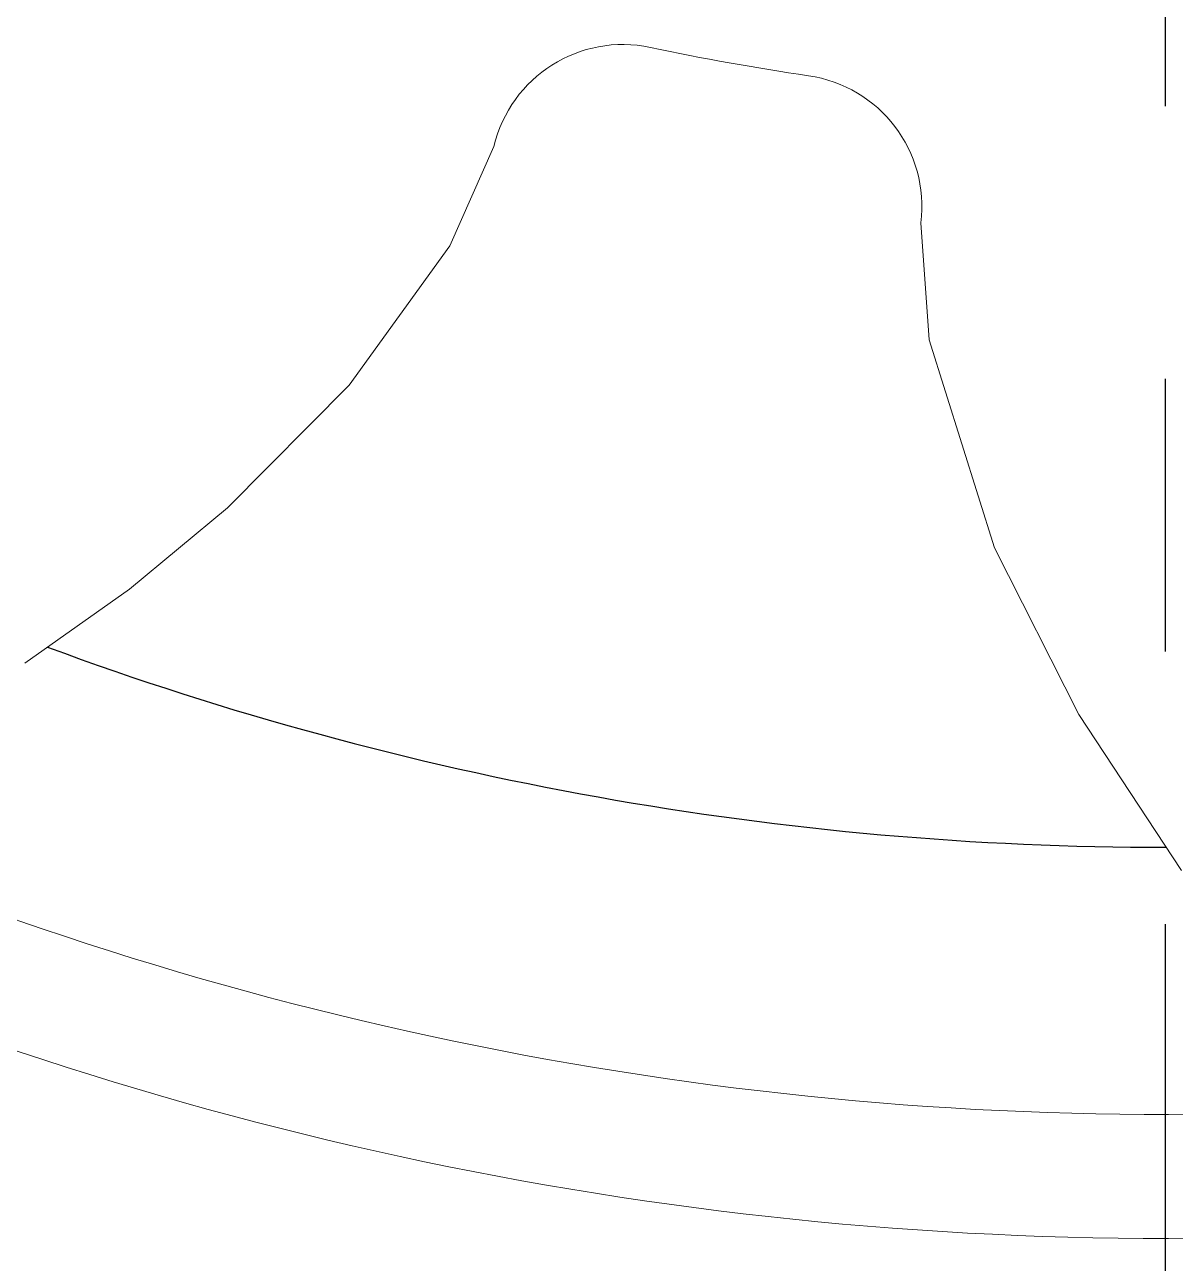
# Model space of a CAD drawing. Header units: millimetres. Extents: x 0 to 1189, y 0 to 841.
# Drawn here: x 429.43 to 440.15, y 57.67 to 69.21 of the extents above; entities that cross this region are included whole.
import ezdxf

# ---------------------------------------------------------------- set-up
doc = ezdxf.new("R2010")
doc.units = ezdxf.units.MM
doc.linetypes.add('CENTERX2', pattern=[20.32, 12.7, -2.54, 2.54, -2.54])
doc.layers.add('图层11', color=7, linetype='CENTERX2')

msp = doc.modelspace()

# ---------------------------------------------------------------- linework, layer by layer
at = {"color": 7, "linetype": 'Continuous', "lineweight": 15, "flags": 128}
for points in [[(433.8037, 68.0719), (433.3944, 67.147), (432.4546, 65.8482), (431.3238, 64.7055), (430.4085, 63.9483), (429.4339, 63.2571)], [(440.2099, 61.3281), (439.2526, 62.7797), (438.4681, 64.3328), (437.8593, 66.2721), (437.7819, 67.3597)]]:
    msp.add_lwpolyline(points, dxfattribs=at)
at = {"color": 7, "linetype": 'Continuous', "lineweight": 15}
for centre, radius, start, end in [((440.0604, 91.5532), 38.4999, 182.66969, 90), ((440.0604, 91.5532), 37.5, 270.04587, 109.65859), ((440.0604, 91.5532), 33.6547, 270.04587, 108.04321), ((440.0604, 91.5532), 32.5, 270.04587, 123.37132), ((440.0604, 91.5532), 33.6547, 169.30601, 270.04587), ((440.0604, 91.5532), 32.5, 169.85778, 270.04587), ((440.0604, 91.5532), 37.5, 183.53433, 270.04587), ((435.0054, 67.7873), 1.235, 77.99306, 166.67643), ((440.0599, 91.5527), 23.062, 257.99306, 261.70832), ((436.556, 67.5097), 1.235, 353.02495, 81.70832)]:
    msp.add_arc(centre, radius, start, end, dxfattribs=at)
msp.add_arc((440.0599, 91.5527), 30.0099, 249.69521, 270.01604)
at = {"layer": '图层11'}
msp.add_line((440.06, 48.1272), (440.06, 132.4504), dxfattribs=at)

doc.saveas('drawing.dxf')
